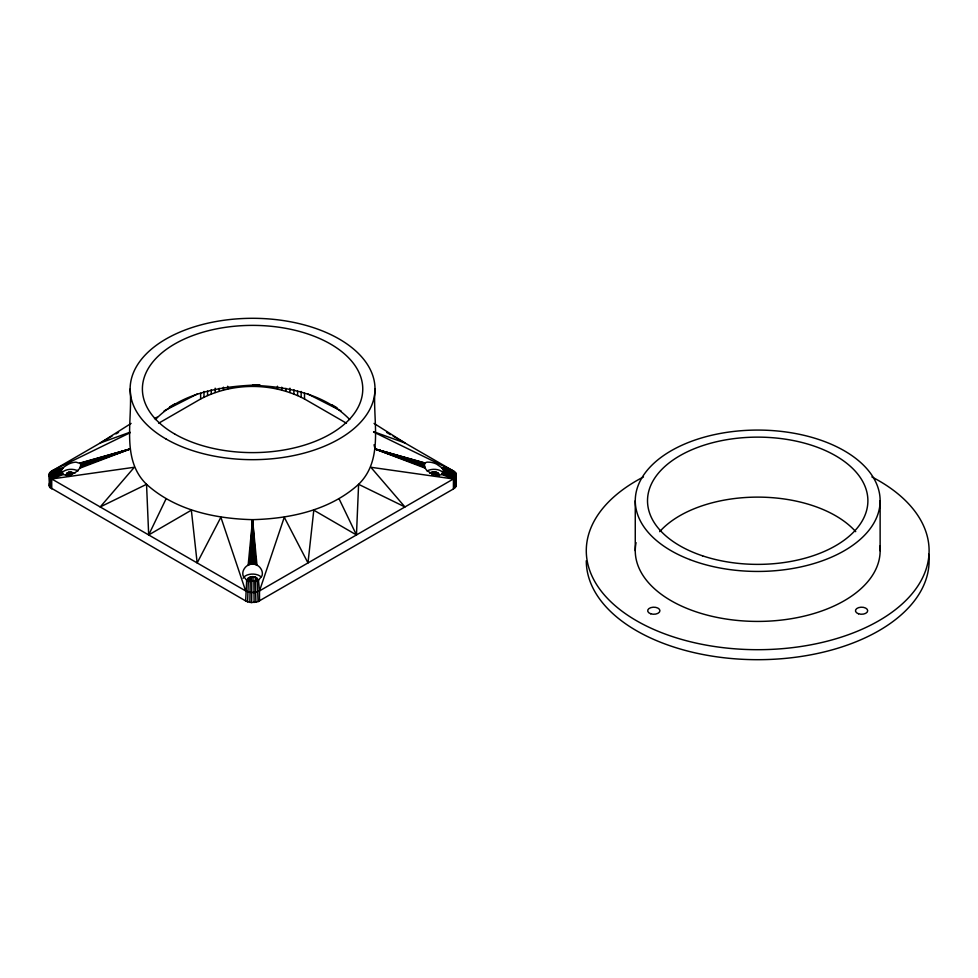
<?xml version="1.0" encoding="UTF-8"?>
<svg xmlns="http://www.w3.org/2000/svg" width="978" height="978" viewBox="0 0 978 978"><rect width="100%" height="100%" fill="white"/><g stroke="black" fill="none" stroke-linecap="round" stroke-linejoin="round"><path stroke-width="1.47" d="M251.798 581.311L258.473 580.309L262.031 575.773A11.333 9.511 5.2 0 0 261.053 569.013C257.324 562.472 247.825 562.436 244.097 569.013A11.333 9.511 -5.2 0 0 243.119 575.773L246.676 580.309L251.798 581.311L251.652 602.546L258.082 601.592L453.425 488.963L455.491 487.203L456.249 484.428M252.018 563.89L252.568 519.66C290.258 518.707 329.892 510.271 358.608 484.318C384.342 459.183 372.373 420.699 375.002 388.987M250.258 581.225L249.842 602.35L251.652 602.546M250.906 564.098L252.568 519.66C214.891 518.707 175.258 510.271 146.541 484.318C120.807 459.183 132.763 420.699 130.147 388.987M259.5 600.92L259.5 590.92L284.268 517.252L307.984 562.937L313.791 510.186L356.457 534.942L358.608 484.318L404.941 506.946L370.833 467.264L453.425 478.963C457.007 477.521 457.032 472.398 453.425 470.968L393.156 436.164M65.917 475.442L66.761 473.254L69.022 472.178L75.061 472.949M248.351 580.834L247.593 601.788L249.842 602.35M249.463 564.599L252.568 519.66L257.018 565.418M247.593 601.788L245.649 600.92L246.676 580.309M248.131 565.418L252.568 519.66L256.028 564.807M80.599 466.372L79.597 468.572L76.015 471.971A11.333 6.516 -27 0 1 68.582 475.015L64.193 474.88L61.663 472.484C60.208 468.193 65.819 465.907 68.582 464.085A11.333 5.611 -25.3 0 1 76.015 462.178L80.575 463.548L80.599 466.372L130.147 448.975L79.78 463.095M443.657 471.702L440.956 474.88L436.567 475.015A11.333 6.516 27 0 1 429.134 471.971C424.635 470.418 421.396 460.98 429.134 462.178A11.333 5.611 25.3 0 1 436.567 464.085L442.508 468.242L443.657 471.702L456.176 475.846M257.532 580.761L257.837 579.636C256.383 575.614 249.072 575.651 247.336 579.441L248.216 581.433M439.085 475.809C439.697 471.347 432.325 471.017 429.672 473.254M111.993 436.164L50.55 471.787L48.9 474.428L49.658 487.203L245.649 600.92M49.438 483.046L48.973 485.846M453.425 488.963L453.425 478.963L259.5 590.92L254.109 592.509L249.842 592.35L245.649 590.92L220.881 517.252L197.165 562.937L191.358 510.186L148.693 534.942L166.003 498.951M155.453 419.525C181.81 392.044 222.165 386.212 258.559 384.892M131.101 423.413L100.208 442.973L130.05 432.215M115.93 433.902L118.546 432.386M169.659 406.872L174.659 403.987M158.705 423.193L200.637 398.987C232.324 382.251 272.825 382.251 304.513 398.987L346.444 423.193M154.475 418.56L157.152 417.166M164.145 410.87L197.483 393.877M130.257 432.655L51.724 470.968L63.399 467.692M50.22 487.839L50.22 477.839L62.213 473.254M61.431 470.504L48.9 474.428L48.973 475.846L51.724 478.963L63.399 474.501M79.78 468.23L130.147 448.975L80.196 463.291M50.22 477.839L62.36 473.462M80.343 466.958L130.147 448.975L80.648 463.743M61.981 472.9L49.658 477.215L49.658 487.203M48.973 475.846L61.492 471.702M80.795 465.308L130.147 448.975L80.844 464.428M49.438 473.046L61.773 469.367M50.55 471.787L62.543 468.352M349.696 419.525C324.867 393.767 287.08 386.481 252.568 385.356L255.49 384.831M51.724 488.963L51.724 478.963L134.316 467.264L100.208 506.946L146.541 484.318L148.693 534.942M260.075 385.369L252.568 385.356L257.116 384.782M252.568 385.356L259.952 385.1M442.105 467.936L453.425 470.968L373.547 431.995M425.369 463.083L375.002 448.975L374.048 444.745M441.738 467.68L453.425 470.968M425.1 463.205L375.002 448.975L425.357 468.217M442.349 468.107L454.232 471.494M424.55 463.584L375.002 448.975L424.953 467.276M443.181 469.085L455.491 472.716L455.491 477.007M424.501 463.743L375.002 448.975L424.55 466.359M443.376 469.367L455.711 473.046L455.711 477.337M424.305 464.428L375.002 448.975L424.354 465.308M443.719 470.504L456.249 474.428L456.176 485.846M442.239 474.122L454.599 478.144L454.599 488.144M442.716 468.499L455.491 472.716M443.181 472.887L455.491 477.215L455.491 487.203M373.682 431.701L404.941 442.973L374.048 423.413M442.606 473.743L454.599 478.144M441.75 474.489L453.425 478.963M307.667 393.877L341.004 410.87M386.603 432.386L390.528 434.648M331.738 404.709L337.068 407.777M51.724 478.963L245.649 590.92M339.146 498.951L356.457 534.942M258.473 580.309L259.5 590.92M257.251 580.761L258.082 601.592M254.61 564.172L252.568 519.66L253.51 563.951M255.38 581.152L255.894 602.24M253.877 581.274L254.109 602.509M880.127 500.748L880.127 550.736M635.26 500.748L635.26 550.736M438.56 473.413L438.56 476.274M437.753 472.814L437.753 475.675M436.42 472.252L436.42 475.112M435.503 472.044L435.503 474.905M433.865 471.922L433.865 474.782M433.205 471.958L433.205 474.819M431.946 472.178L431.946 475.027M304.513 393.278L304.513 398.987M301.151 391.457L301.151 397.166M297.593 391.188L297.593 395.467M293.865 389.623L293.865 393.902M289.965 388.193L289.965 392.471M285.918 388.339L285.918 391.188M281.75 387.202L281.75 390.051M277.459 386.224L277.459 389.073M257.532 578.695L257.532 581.555M256.737 577.864L256.737 580.724M255.796 577.326L255.796 581.604M255.258 577.106L255.258 581.397M253.07 576.702L253.07 580.981M251.432 576.763L251.432 581.042M250.185 577.02L250.185 581.299M248.852 577.582L248.852 581.861M248.045 578.181L248.045 581.03M227.691 386.224L227.691 389.073M223.4 387.202L223.4 390.051M219.219 388.339L219.219 391.188M215.184 388.193L215.184 392.471M211.285 389.623L211.285 393.902M207.556 391.188L207.556 395.467M203.999 391.457L203.999 397.166M200.637 393.278L200.637 398.987M71.614 471.934L71.614 474.795M70.294 471.958L70.294 474.819M69.022 472.178L69.022 476.457M68.436 472.35L68.436 475.198M66.761 473.254L66.761 476.115M61.663 473.499A9.792 5.66 0 0 1 78.044 470.968M243.119 578.267A9.792 5.66 0 0 1 251.297 574.123A9.792 5.66 0 0 1 261.053 576.898M427.105 470.968A9.792 5.66 0 0 1 443.486 473.499M659.673 531.665A110.184 63.619 0 0 1 757.693 497.117A110.184 63.619 0 0 1 855.713 531.665M928.733 554.257A171.407 98.961 0 0 1 763.305 659.637A171.407 98.961 0 0 1 586.287 560.736M871.911 476.946A171.407 98.961 0 0 1 881.141 619.392A171.407 98.961 0 0 1 634.245 619.392A171.407 98.961 0 0 1 643.475 476.946M879.87 546.115A122.433 70.685 0 0 1 754.686 621.397A122.433 70.685 0 0 1 636.067 542.656M166.003 438.975A122.433 70.685 0 0 0 370.833 407.288A122.433 70.685 0 0 0 220.881 320.711A122.433 70.685 0 0 0 166.003 438.975M174.659 433.975A110.184 63.619 0 0 0 359.012 405.454A110.184 63.619 0 0 0 224.06 327.544A110.184 63.619 0 0 0 174.659 433.975M702.595 555.846A110.184 63.619 0 0 0 867.889 500.748A110.184 63.619 0 0 0 702.595 445.662A110.184 63.619 0 0 0 702.595 555.846M858.525 613.781A6.125 3.533 0 0 0 867.706 610.712A6.125 3.533 0 0 0 858.525 607.656A6.125 3.533 0 0 0 858.525 613.781M650.749 613.781A6.125 3.533 0 0 0 659.93 610.712A6.125 3.533 0 0 0 650.749 607.656A6.125 3.533 0 0 0 650.749 613.781M689.673 559.526A122.433 70.685 0 0 0 879.87 505.381A122.433 70.685 0 0 0 703.549 437.362A122.433 70.685 0 0 0 689.673 559.526"/></g></svg>
